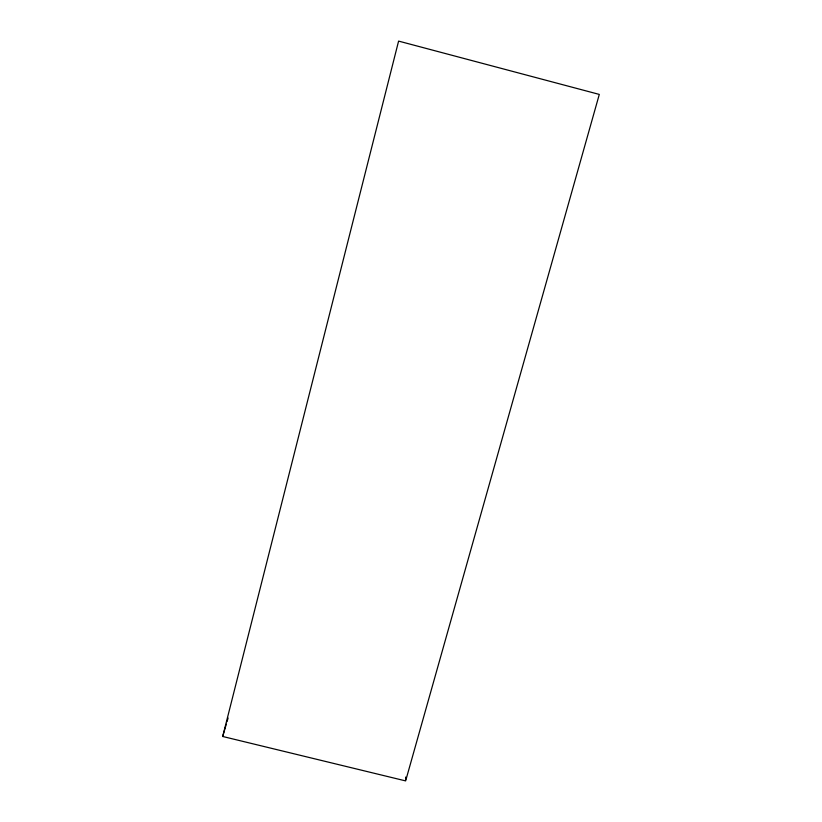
<?xml version="1.0" encoding="UTF-8"?>
<svg xmlns="http://www.w3.org/2000/svg" width="822" height="822" viewBox="0 0 822 822"><rect width="100%" height="100%" fill="white"/><g stroke="black" fill="none" stroke-linecap="round" stroke-linejoin="round"><path stroke-width="1.23" d="M405.647 779.616L405.688 777.057M222.7 736.481L398.598 41.1L599.3 94.417L405.636 780.9L222.7 736.481L226.297 724.161M227.016 721.695L228.095 718.007"/></g></svg>
